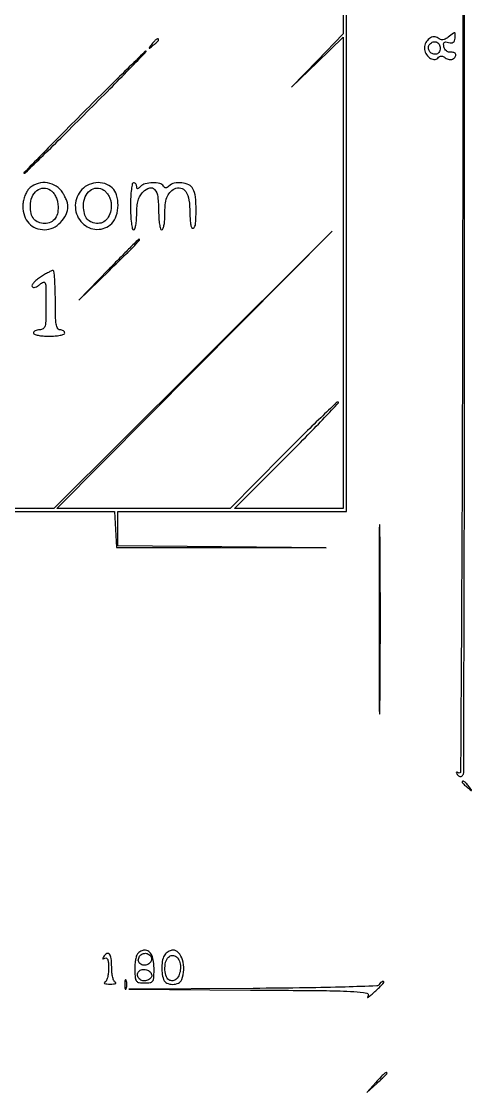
# Model space of a CAD drawing. Extents: x 24 to 674, y 22 to 632.
# Drawn here: x 530.1 to 674, y 21.5 to 363.5 of the extents above; entities that cross this region are included whole.
import ezdxf

# ---------------------------------------------------------------- set-up
doc = ezdxf.new("R2010")
doc.units = 0

msp = doc.modelspace()

# ---------------------------------------------------------------- linework, layer by layer
for points in [[(671.247916, 360.690983, -0.000223), (671.073355, 243.461875, -0.000995), (670.803242, 174.648472, -0.000095), (670.493742, 123.954245, -0.585271), (669.845492, 123.595492, 0.029034), (669.372168, 123.851325, 0.358161), (669.187347, 123.804057, 0.280785), (669.168866, 123.587385, 0.022802), (669.458359, 123.067376, 0.078216), (669.827484, 122.637655, 0.124481), (670.259989, 122.42482, 0.139661), (670.705457, 122.455117, 0.110437), (671.114947, 122.714947, 0.198196), (671.499822, 123.640505, 0.000023), (671.680984, 190.467482, 0.000612), (671.79044, 266.493098, 0.000321), (671.749995, 361.05208), (671.495831, 598.5)], [(666.582045, 358.485142, -0.037761), (665.596731, 357.85043, -0.098011), (664.794028, 357.600907, -0.122346), (664.068029, 357.701363, -0.078094), (663.332045, 358.13939, 0.189174), (662.001076, 358.578681, 0.143976), (660.540901, 358.060324, 0.120524), (659.407451, 356.724977, 0.1165), (659, 355, 0.118685), (659.413036, 353.284454, 0.113514), (660.565669, 351.912074, 0.142586), (661.996904, 351.368635, 0.21969), (663.218588, 351.818588, -0.065078), (663.812219, 352.274972, -0.124596), (664.386609, 352.43861, -0.121327), (664.980207, 352.31094, -0.059922), (665.632402, 351.890116, 0.065003), (666.199699, 351.532153, 0.063947), (666.843011, 351.32937, 0.069519), (667.461737, 351.305338, 0.113884), (667.956195, 351.472927, 0.088336), (668.803006, 352.230432, 0.245749), (668.94371, 352.991366, 0.252253), (668.400586, 353.525976, 0.091319), (667.288315, 353.638889, -0.106294), (666.602887, 353.729077, -0.088498), (665.963529, 354.094433, -0.084335), (665.465467, 354.677621, -0.084147), (665.18745, 355.393008, -0.045751), (665.085769, 356.302611, -0.214273), (665.287022, 356.775614, -0.209726), (665.778192, 356.945444, -0.043832), (666.697358, 356.789394, 0.060013), (667.571612, 356.66985, 0.151975), (668.18033, 356.848606, 0.159988), (668.560875, 357.332667, 0.068549), (668.736074, 358.146386, 0.009561), (668.817432, 359.596005, 0.379761), (668.629581, 359.824106, 0.199927), (668.256705, 359.733386, 0.003611)], [(571.872445, 356.25, 0.001576), (570.99236, 355.120493, 0.377591), (571, 355, 0.377591), (571.120493, 354.99236, 0.001576), (572.25, 355.872445, 0.012436), (572.920402, 356.425681, 0.017649), (573.485937, 356.952641, 0.013803), (573.91885, 357.410139, 0.184603), (574, 357.622445, 0.307699), (573.806605, 357.90695, 0.241985), (573.426111, 357.869516, 0.065617), (572.76332, 357.306759, 0.017685)], [(664, 355, -0.070352), (663.891917, 354.235643, -0.086062), (663.576711, 353.5875, -0.100183), (663.108519, 353.154167, -0.137622), (662.559017, 353, -0.112333), (661.404587, 353.262677, -0.131205), (660.553147, 353.992115, -0.144467), (660.228266, 354.990666, -0.146325), (660.5, 356, -0.148632), (661.461727, 356.847111, -0.178179), (662.657809, 356.936213, -0.177865), (663.627782, 356.228473, -0.14817)], [(550, 334.5, 0.001203), (542.565006, 327.02176, 0.002047), (536.388584, 320.728125, 0.000239), (530.958356, 315.144021, 0.662967), (531.019234, 315, 0.195521), (531.364116, 315.140224, 0.00022), (537.094834, 320.728125, 0.001966), (543.495017, 327.023631, 0.001202), (551, 334.5, 0.001203), (558.434994, 341.97824, 0.002047), (564.611416, 348.271875, 0.000239), (570.041644, 353.855979, 0.662967), (569.980766, 354, 0.195521), (569.635884, 353.859776, 0.00022), (563.905166, 348.271875, 0.001966), (557.504983, 341.976369, 0.001202)], [(532.454988, 309.950262, 0.064637), (531.734211, 308.911195, 0.037349), (531.137068, 307.509436, 0.036324), (530.73458, 305.968165, 0.045737), (530.6, 304.5, 0.080988), (531.094736, 301.465645, 0.107013), (532.522328, 299.064826, 0.11164), (534.760962, 297.537358, 0.094379), (537.582407, 297, 0.112128), (540.247686, 297.605315, 0.086282), (542.684914, 299.340806, 0.085921), (544.40156, 301.805064, 0.109694), (545, 304.5, 0.069636), (544.854181, 305.541937, 0.031167), (544.39118, 306.849127, 0.0301), (543.720719, 308.192544, 0.035873), (542.92742, 309.365141, 0.108405), (540.636786, 311.249198, 0.104511), (537.737185, 312.033238, 0.106589), (534.814803, 311.571931, 0.117105)], [(548.994424, 309.265782, 0.18349), (547.381811, 304.117886, 0.180212), (549.576345, 299.149978, 0.197095), (554.293763, 297.105064, 0.204072), (559, 299, 0.120705), (560.477218, 301.435834, 0.072579), (561.01864, 304.790829, 0.07393), (560.579271, 308.087477, 0.139684), (559.171259, 310.345012, 0.109766), (556.768085, 311.711125, 0.10132), (553.939233, 311.984383, 0.099308), (551.184209, 311.121217, 0.101015)], [(565, 304.5, 0.011522), (565.068623, 301.522473, 0.02162), (565.283333, 299.125, 0.018508), (565.590162, 297.332853, 0.354925), (566, 297, 0.322437), (566.389817, 297.280551, 0.031449), (566.70625, 298.46875, 0.03053), (566.927795, 300.083446, 0.01883), (567, 302, -0.021708), (567.108523, 304.49842, -0.049471), (567.456691, 306.351924, -0.06282), (568.090352, 307.809785, -0.062558), (569.066912, 309.066912, -0.118001), (571.145444, 310.342651, -0.313021), (572.730346, 309.867706, -0.139848), (573.730821, 307.468197, -0.029293), (574, 302.877555, 0.015847), (574.071723, 300.615155, 0.026292), (574.292535, 298.719389, 0.024601), (574.606453, 297.300385, 0.33803), (575, 297, 0.308329), (575.38829, 297.264596, 0.037991), (575.70625, 298.29785, 0.034326), (575.927702, 299.72483, 0.021337), (576, 301.418213, -0.020357), (576.144322, 304.961583, -0.064824), (576.639238, 307.273574, -0.096053), (577.570841, 308.856783, -0.08924), (579.048203, 310.025797, -0.180329), (581.053875, 310.297349, -0.196068), (582.661893, 309.174733, -0.105815), (583.686147, 306.480188, -0.03812), (584, 302.369554, 0.013637), (584.061758, 300.105598, 0.037016), (584.267401, 298.514618, 0.068499), (584.584902, 297.61513, 0.437088), (585, 297.5, 0.240369), (585.819385, 298.850245, 0.019114), (585.972109, 303.159778, 0.024714), (585.744549, 307.51363, 0.097749), (584.964816, 310.065741, 0.161139), (583.631364, 311.332787, 0.082707), (581.388201, 311.966412, 0.08123), (579.017505, 311.843393, 0.143842), (577.312868, 310.912868, -0.047458), (576.768438, 310.463023, -0.150038), (576.321227, 310.325735, -0.181024), (575.927179, 310.473233, -0.075363), (575.553851, 310.912868, 0.203995), (574.382169, 311.740096, 0.056969), (572.099923, 311.965555, 0.056435), (569.725861, 311.65977, 0.136985), (568.2, 310.8, -0.018208), (567.578624, 310.222304, -0.180052), (567.25, 310.1, -0.354955), (567.056215, 310.257401, -0.051663), (567, 310.8, 0.081935), (566.924388, 311.25832, 0.092192), (566.70625, 311.6475, 0.100665), (566.381414, 311.907722, 0.119248), (566, 312, 0.354925), (565.590162, 311.667147, 0.018508), (565.283333, 309.875, 0.02162), (565.068623, 307.477527, 0.011522)], [(541.818231, 305.071192, -0.063861), (541.746092, 302.539301, -0.113909), (540.971539, 300.61613, -0.134194), (539.542768, 299.426575, -0.107282), (537.577555, 299, -0.090697), (535.581073, 299.365154, -0.132644), (534.140332, 300.405823, -0.114219), (533.282071, 302.164337, -0.05671), (533, 304.643296, -0.095502), (533.5453, 307.472163, -0.133974), (535.088482, 309.513894, -0.160742), (537.228826, 310.267312, -0.151892), (539.453621, 309.623289, -0.078334), (540.288532, 308.86155, -0.048978), (541.011918, 307.750089, -0.046308), (541.546243, 306.437301, -0.04877)], [(558.81165, 305.686023, -0.074144), (558.740438, 303.155339, -0.095037), (557.908926, 300.983557, -0.112431), (556.470534, 299.526871, -0.14291), (554.664816, 299, -0.087383), (552.61702, 299.360637, -0.133635), (551.152221, 300.393908, -0.116378), (550.284744, 302.149009, -0.056894), (550, 304.643296, -0.095503), (550.545299, 307.472146, -0.133972), (552.088478, 309.51388, -0.160739), (554.228821, 310.267324, -0.151892), (556.453621, 309.623342, -0.068175), (557.260013, 308.916973, -0.043947), (557.990424, 307.909796, -0.04355), (558.541895, 306.775586, -0.061485)], [(557.98025, 284.25), (548.5, 274.5), (558.25, 283.98025, 0.001007), (564.163067, 289.752924, 0.009415), (566.657753, 292.292058, 0.019449), (567.879217, 293.687974, 0.630699), (567.73025, 294, 0.198636), (567.545559, 293.923614, 0.000266), (564.754915, 291.135938, 0.002175), (561.634394, 287.988149, 0.001332)], [(536.251204, 281.885714, 0.027893), (535.049873, 281.018276, 0.043501), (534.132426, 280.132033, 0.053619), (533.587139, 279.349541, 0.270056), (533.600481, 278.837418, 0.221565), (533.980166, 278.588044, 0.109821), (534.567719, 278.631434, 0.07219), (535.304123, 278.975073, 0.038725), (536.099277, 279.589845, -0.089585), (537.174767, 280.259444, -0.441115), (537.744464, 279.982348, -0.068982), (537.968715, 278.493195, -0.00293), (538, 273.154988, -0.005198), (537.949016, 268.250641, -0.054983), (537.688688, 266.269373, -0.175458), (537.079251, 265.35498, -0.160234), (536, 265, 0.048028), (535.234582, 264.926307, 0.068025), (534.5875, 264.70625, 0.088204), (534.151477, 264.381882, 0.191087), (534, 264, 0.322437), (534.280551, 263.610183, 0.031449), (535.46875, 263.29375, 0.03053), (537.083446, 263.072205, 0.01883), (539, 263, 0.01883), (540.916554, 263.072205, 0.03053), (542.53125, 263.29375, 0.031449), (543.719449, 263.610183, 0.322437), (544, 264, 0.148195), (543.884432, 264.381354, 0.098894), (543.559375, 264.70625, 0.082425), (543.073457, 264.925306, 0.064853), (542.5, 265, -0.280451), (541.738626, 265.463513, -0.080293), (541.289474, 266.833333, -0.033635), (541.055948, 269.439771, -0.005528), (541, 274.5, 0.007404), (540.946077, 278.141421, 0.012328), (540.779688, 281.204426, 0.005965), (540.550695, 283.717942, 0.390878), (540.25, 283.983153, 0.105724), (539.798082, 283.87585, 0.009821), (538.765979, 283.360081, 0.01229), (537.5502, 282.683776, 0.009347)], [(644.466207, 172.5, 0.000434), (644.483099, 153.140064, 0.002219), (644.549526, 142.387921, 0.970341), (644.646472, 142.386031, 0.009809), (644.749447, 145.820581, 0.001622), (644.837601, 158.213496, 0.000969), (644.866081, 172.952821, 0.00097), (644.837536, 187.631247, 0.001683), (644.749161, 199.820581, 0.011892), (644.64654, 202.802749, 0.966306), (644.549207, 202.800421, 0.002153), (644.483061, 191.869359, 0.000438)], [(671, 120.622445, 0.184603), (671.08115, 120.410139, 0.013803), (671.514063, 119.952641, 0.017649), (672.079598, 119.425681, 0.012436), (672.75, 118.872445, 0.001576), (673.879507, 117.99236, 0.377591), (674, 118, 0.377591), (674.00764, 118.120493, 0.001576), (673.127555, 119.25, 0.017685), (672.23668, 120.306759, 0.065617), (671.573889, 120.869516, 0.241985), (671.193395, 120.90695, 0.307699)], [(556.404508, 64.845492, 0.029004), (556.156574, 64.386848, 0.315645), (556.190983, 64.190983, 0.315645), (556.386848, 64.156574, 0.029004), (556.845492, 64.404508, -0.264576), (557.3466, 64.422694, -0.18963), (557.72227, 63.989992, -0.068525), (557.940506, 62.931447, -0.016622), (558, 61.14235, -0.028227), (557.910387, 59.556249, -0.039825), (557.63968, 58.167288, -0.045728), (557.241141, 57.119571, -0.185171), (556.75, 56.662281, 0.300911), (556.622367, 56.476791, 0.339254), (556.748438, 56.306058, 0.055175), (557.420974, 56.190351, 0.015036), (558.5, 56.157895, 0.015036), (559.579026, 56.190351, 0.055175), (560.251562, 56.306058, 0.339254), (560.377633, 56.476791, 0.300911), (560.25, 56.662281, -0.191197), (559.744128, 57.144401, -0.045744), (559.349305, 58.25993, -0.038427), (559.086009, 59.776198, -0.023784), (559, 61.583333, 0.028755), (558.843519, 64.302042, 0.140179), (558.258138, 65.711957, 0.381743), (557.40965, 65.857068, 0.114817)], [(567.241273, 65.75, 0.101956), (566.861881, 65.009165, 0.026358), (566.571001, 63.692188, 0.025698), (566.392464, 62.122996, 0.023676), (566.368829, 60.5, 0.016544), (566.528013, 58.086735, 0.14225), (566.926211, 57.094264, 0.193574), (567.737546, 56.625169, 0.035465), (569.5, 56.5, 0.03452), (571.270686, 56.622392, 0.197889), (572.066642, 57.087425, 0.144711), (572.441271, 58.071105, 0.016047), (572.549104, 60.5, 0.03357), (572.39401, 63.325275, 0.079331), (571.81235, 65.345878, 0.122176), (570.831544, 66.554387, 0.16289), (569.5, 67, 0.081339), (568.946268, 66.90932, 0.045235), (568.318766, 66.632812, 0.043605), (567.718011, 66.228297, 0.053683)], [(571.553851, 64.912868, -0.196125), (571.738215, 63.814089, -0.159777), (571.12208, 62.781467, -0.135564), (569.913778, 62.203046, -0.136689), (568.584076, 62.329363, -0.091256), (568.014635, 62.67725, -0.104713), (567.638818, 63.19085, -0.105184), (567.504455, 63.810768, -0.092829), (567.623848, 64.462146, -0.130727), (568.359065, 65.478207, -0.143534), (569.476806, 65.94987, -0.146672), (570.653877, 65.73923, -0.138087)], [(576.2, 65.8, 0.133167), (575.420679, 64.440852, 0.045986), (575.048024, 62.188143, 0.044999), (575.092379, 59.711158, 0.064731), (575.606989, 57.581787, 0.193816), (576.655099, 56.455123, 0.110096), (578.5, 56.043906, 0.110096), (580.344901, 56.455123, 0.193816), (581.393011, 57.581787, 0.080878), (582.049278, 60.738076, 0.085614), (581.648139, 63.874333, 0.107569), (580.359912, 66.164788, 0.214226), (578.5, 67, 0.08308), (577.992839, 66.915144, 0.037349), (577.370625, 66.6475, 0.035644), (576.740357, 66.259217, 0.040521)], [(580.984687, 61.627555, -0.059748), (580.72399, 59.578557, -0.105459), (579.976124, 58.053965, -0.149317), (578.875934, 57.288026, -0.171175), (577.600925, 57.322898, -0.214478), (576.502153, 58.42953, -0.075734), (576.02964, 60.667252, -0.071792), (576.239737, 63.092453, -0.139812), (577.176206, 64.776206, -0.190693), (578.398583, 65.305365, -0.182619), (579.679565, 64.867197, -0.131262), (580.652799, 63.500851, -0.091527)], [(571.750292, 59.250526, -0.249378), (571.57136, 58.191465, -0.140064), (570.494101, 57.395546, -0.117741), (569.004745, 57.21052, -0.170266), (567.819915, 57.780085, -0.08302), (567.473513, 58.265571, -0.075174), (567.288842, 58.854185, -0.077648), (567.289464, 59.452938, -0.099717), (567.480369, 59.968236, -0.179958), (568.394309, 60.679186, -0.118434), (569.737936, 60.77237, -0.113816), (571.018555, 60.241192, -0.158698)], [(563.157895, 56, 0.017491), (563.189089, 55.10856, 0.078554), (563.306058, 54.601562, 0.447206), (563.474999, 54.540618, 0.174857), (563.662281, 54.75, 0.057986), (563.818615, 55.320008, 0.037979), (563.87034, 56, 0.037979), (563.818615, 56.679992, 0.057986), (563.662281, 57.25, 0.174857), (563.474999, 57.459382, 0.447206), (563.306058, 57.398438, 0.078554), (563.189089, 56.89144, 0.017491)], [(644.5, 56, -0.250538), (643.695634, 55.532748, -0.001146), (633.618948, 55.200173, -0.00436), (621.094363, 54.924829, -0.001817), (604.190983, 54.762091), (564.5, 54.524182), (603.362612, 54.250243, -0.000776), (627.639038, 54.041445, -0.01085), (636.374234, 53.763124, -0.032244), (640.500761, 53.273857, -0.559173), (640.900805, 52.238152, 0.146358), (640.790003, 51.944195, 0.615355), (640.908902, 51.873353, 0.036196), (641.621621, 52.402108, 0.007526), (642.788193, 53.437091, 0.004958), (644.019205, 54.585431, 0.007682), (645.056532, 55.603329, 0.003133), (645.919506, 56.487577, 0.194124), (646, 56.687091, 0.294024), (645.828722, 56.953177, 0.217451), (645.469281, 56.952709, 0.093446), (644.961526, 56.593362, 0.053798)], [(643.437091, 24.75), (640.5, 21.5), (643.75, 24.437091, 0.004953), (644.995657, 25.585435, 0.007681), (646.045313, 26.603329, 0.003116), (646.918954, 27.487928, 0.195675), (647, 27.687091, 0.469811), (646.760705, 27.885551, 0.126516), (646.245213, 27.644302, 0.031436), (645.239026, 26.702672, 0.005203)]]:
    msp.add_lwpolyline(points, format="xyb", close=True)
msp.add_lwpolyline([(524.451963, 207), (559.900192, 207), (560.200096, 201.25), (560.5, 195.5), (594, 195.480048), (627.5, 195.460095), (594.25, 195.743349), (561, 196.026604), (561, 201.513302), (561, 207), (597.5, 207), (634, 207), (634, 303.5), (634, 400)])
msp.add_lwpolyline([(633, 379.270888), (633, 359.541775), (624.75, 351.020999), (616.5, 342.500223), (624.739203, 350.465917), (632.978406, 358.431612), (632.986928, 283.215806), (632.995451, 208), (615.615811, 208), (598.236171, 208), (615.261061, 225, 0.002421), (621.727074, 231.519379, 0.004205), (627.022577, 237.002027, 0.001023), (631.502225, 241.738117, 0.663211), (631.392975, 241.985625, 0.18837), (630.791503, 241.73946, 0.000877), (625.816189, 236.985945, 0.003911), (620.181377, 231.498165, 0.002441), (613.662136, 224.985625), (596.824272, 208), (569.166398, 208), (541.508523, 208), (585.504261, 252.25), (629.499999, 296.5), (584.995832, 252.25), (540.491666, 208), (512.090845, 208)], format="xyb")

doc.saveas('drawing.dxf')
